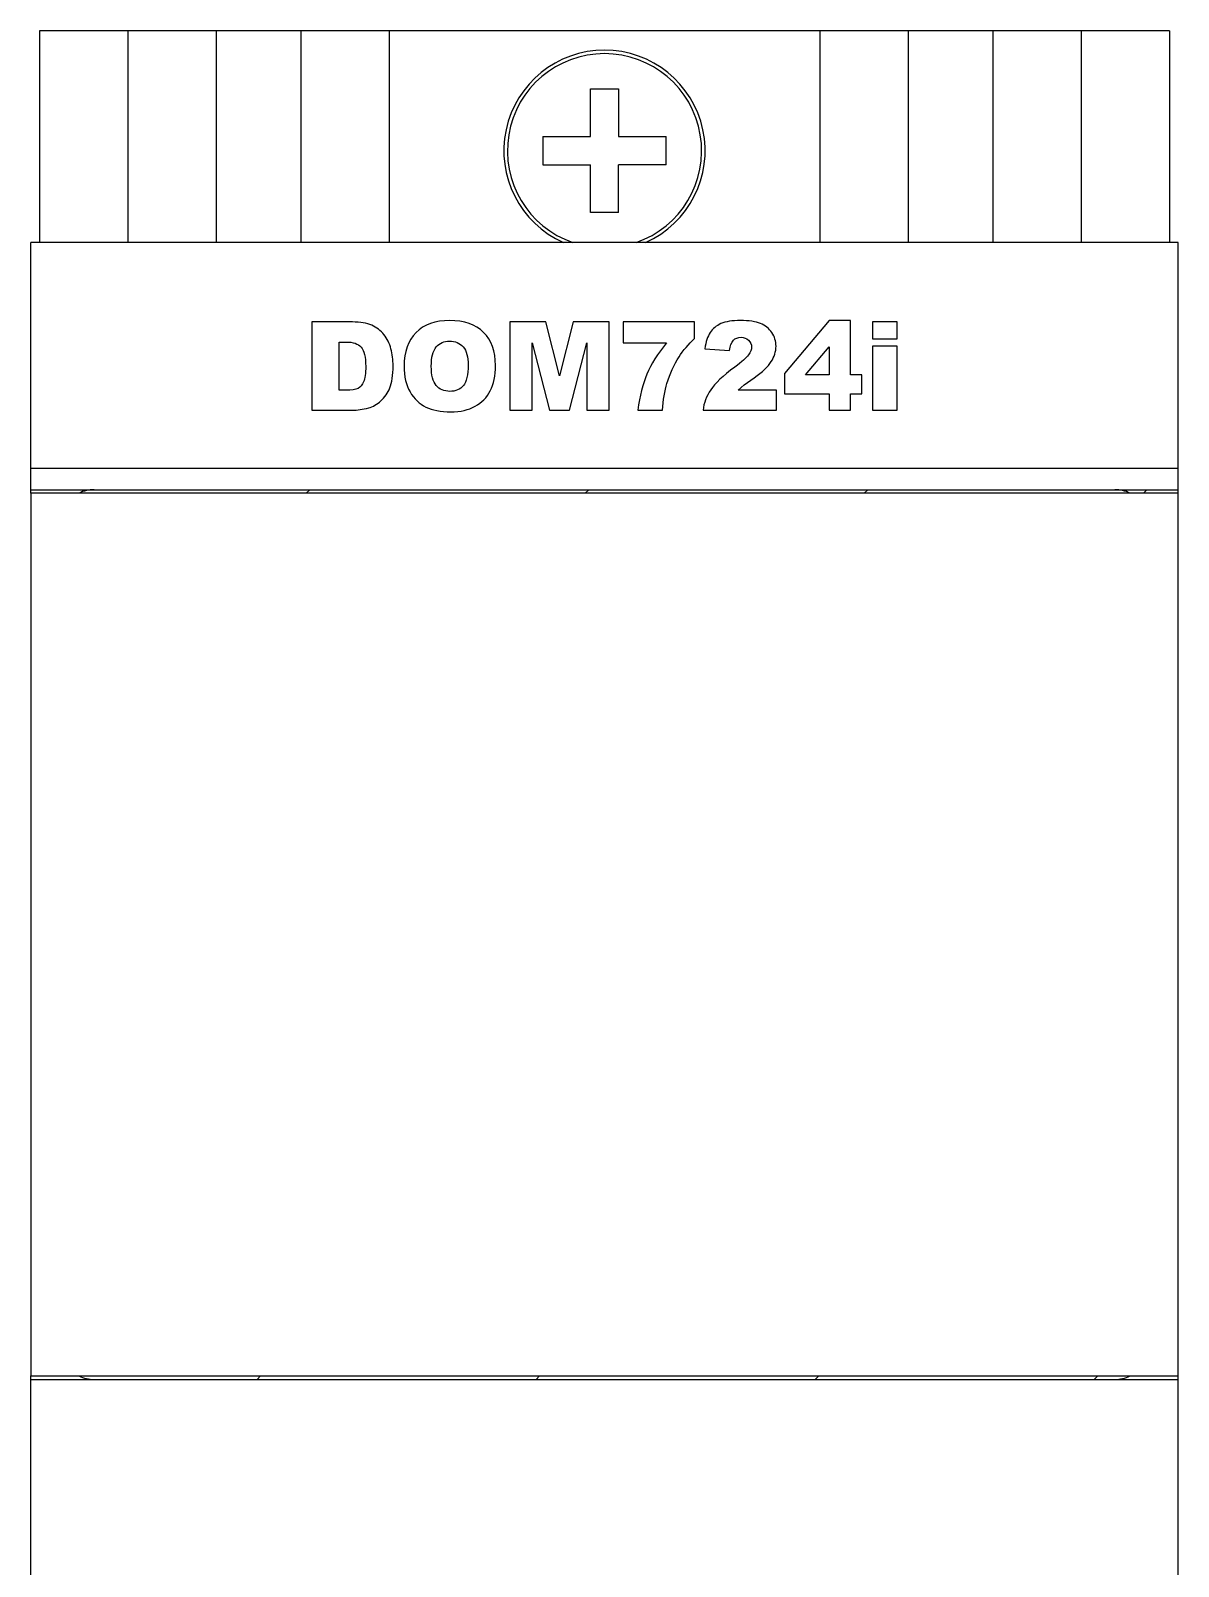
# Model space of a CAD drawing. Header units: millimetres. Extents: x 111 to 144, y 36 to 166.
# Drawn here: x 111 to 143.5, y 122.21 to 165.7 of the extents above; entities that cross this region are included whole.
import ezdxf

# ---------------------------------------------------------------- set-up
doc = ezdxf.new("R2010")
doc.units = ezdxf.units.MM
doc.header["$LTSCALE"] = 16.335
doc.layers.get('0').update_dxf_attribs({"linetype": 'CONTINUOUS'})

msp = doc.modelspace()

# ---------------------------------------------------------------- linework, layer by layer
at = {"linetype": 'Continuous'}
for p, q in [((111.251, 165.698), (111.251, 159.698)), ((143.251, 165.698), (111.251, 165.698)), ((113.751, 165.698), (113.751, 159.698)), ((116.251, 165.698), (116.251, 159.698)), ((118.651, 165.698), (118.651, 159.698)), ((121.151, 165.698), (121.151, 159.698)), ((133.351, 165.698), (133.351, 159.698)), ((135.851, 165.698), (135.851, 159.698)), ((138.251, 165.698), (138.251, 159.698)), ((140.751, 165.698), (140.751, 159.698)), ((143.251, 165.698), (143.251, 159.698)), ((126.851, 162.698), (126.851, 164.048)), ((126.851, 164.048), (127.651, 164.048)), ((127.651, 164.048), (127.651, 162.698)), ((125.501, 162.698), (125.501, 161.898)), ((125.501, 162.698), (126.851, 162.698)), ((127.651, 162.698), (129.001, 162.698)), ((129.001, 161.898), (129.001, 162.698)), ((125.501, 161.898), (126.851, 161.898)), ((126.851, 160.548), (126.851, 161.898)), ((127.651, 160.548), (127.651, 161.898)), ((129.001, 161.898), (127.651, 161.898)), ((127.651, 160.548), (126.851, 160.548)), ((111.001, 152.598), (111.001, 159.698)), ((143.501, 159.698), (111.001, 159.698)), ((143.501, 152.598), (143.501, 159.698)), ((118.964, 157.448), (118.964, 154.948)), ((120.111, 157.448), (118.964, 157.448)), ((124.571, 157.448), (124.571, 154.948)), ((125.586, 157.448), (124.571, 157.448)), ((125.978, 155.926), (125.586, 157.448)), ((126.367, 157.448), (125.978, 155.926)), ((127.383, 157.448), (126.367, 157.448)), ((127.383, 154.948), (127.383, 157.448)), ((127.775, 157.448), (127.775, 156.861)), ((129.803, 157.448), (127.775, 157.448)), ((129.803, 156.979), (129.803, 157.448)), ((133.616, 157.49), (132.351, 155.986)), ((134.221, 157.49), (133.616, 157.49)), ((134.221, 155.954), (134.221, 157.49)), ((134.844, 157.448), (134.844, 156.975)), ((135.538, 157.448), (134.844, 157.448)), ((135.538, 156.975), (135.538, 157.448)), ((119.736, 155.515), (119.736, 156.881)), ((119.736, 156.881), (119.929, 156.881)), ((125.204, 154.948), (125.204, 156.854)), ((125.204, 156.854), (125.69, 154.948)), ((126.263, 154.948), (126.75, 156.854)), ((126.75, 156.854), (126.75, 154.948)), ((127.775, 156.861), (129.01, 156.861)), ((130.093, 156.692), (130.788, 156.636)), ((132.946, 155.954), (133.616, 156.74)), ((133.616, 156.74), (133.616, 155.954)), ((134.844, 156.975), (135.538, 156.975)), ((134.844, 156.759), (134.844, 154.948)), ((135.538, 156.759), (134.844, 156.759)), ((135.538, 154.948), (135.538, 156.759)), ((131.207, 155.665), (131.487, 155.869)), ((132.351, 155.986), (132.351, 155.415)), ((133.616, 155.954), (132.946, 155.954)), ((134.535, 155.954), (134.221, 155.954)), ((134.535, 155.415), (134.535, 155.954)), ((119.926, 155.515), (119.736, 155.515)), ((131.041, 155.514), (131.207, 155.665)), ((132.125, 155.514), (131.041, 155.514)), ((132.125, 154.948), (132.125, 155.514)), ((132.351, 155.415), (133.616, 155.415)), ((133.616, 155.415), (133.616, 154.948)), ((134.221, 154.948), (134.221, 155.415)), ((134.221, 155.415), (134.535, 155.415)), ((118.964, 154.948), (120.111, 154.948)), ((124.571, 154.948), (125.204, 154.948)), ((125.69, 154.948), (126.263, 154.948)), ((126.75, 154.948), (127.383, 154.948)), ((128.196, 154.948), (128.889, 154.948)), ((130.042, 154.948), (132.125, 154.948)), ((133.616, 154.948), (134.221, 154.948)), ((134.844, 154.948), (135.538, 154.948)), ((143.501, 153.298), (111.001, 153.298)), ((111.001, 152.698), (143.501, 152.698)), ((118.803, 152.598), (118.903, 152.698)), ((126.706, 152.598), (126.806, 152.698)), ((134.609, 152.598), (134.709, 152.698)), ((142.511, 152.598), (142.611, 152.698)), ((111.001, 152.598), (111.001, 127.598)), ((143.501, 152.598), (111.001, 152.598)), ((143.501, 127.598), (143.501, 152.598)), ((111.001, 41.698), (111.001, 127.598)), ((111.001, 127.598), (143.501, 127.598)), ((111.001, 127.498), (143.501, 127.498)), ((117.411, 127.498), (117.511, 127.598)), ((125.314, 127.498), (125.414, 127.598)), ((133.217, 127.498), (133.317, 127.598)), ((141.119, 127.498), (141.219, 127.598)), ((143.501, 41.698), (143.501, 127.598))]:
    msp.add_line(p, q, dxfattribs=at)
for centre, radius, start, end in [((127.251, 162.298), 2.85, 294.1365, 245.8635), ((127.251, 162.298), 2.75, 288.9617, 251.0383), ((112.801, 151.698), 1, 90, 115.6867), ((141.701, 151.698), 1, 64.3133, 90), ((112.801, 128.498), 1, 244.3133, 270), ((141.701, 128.498), 1, 270, 295.6867)]:
    msp.add_arc(centre, radius, start, end, dxfattribs=at)
for points in [[(120.659, 157.355), (120.519, 157.417), (120.337, 157.448), (120.111, 157.448)], [(122.864, 157.49), (122.458, 157.49), (122.141, 157.376), (121.914, 157.149)], [(123.826, 157.154), (123.601, 157.378), (123.28, 157.49), (122.864, 157.49)], [(131.101, 157.49), (130.865, 157.49), (130.683, 157.459), (130.55, 157.401)], [(131.67, 157.406), (131.534, 157.461), (131.344, 157.49), (131.101, 157.49)], [(121.004, 157.09), (120.913, 157.205), (120.799, 157.294), (120.659, 157.355)], [(121.203, 156.69), (121.162, 156.842), (121.095, 156.975), (121.004, 157.09)], [(121.914, 157.149), (121.685, 156.921), (121.573, 156.603), (121.573, 156.196)], [(124.163, 156.216), (124.163, 156.619), (124.051, 156.931), (123.826, 157.154)], [(130.242, 157.15), (130.169, 157.04), (130.12, 156.886), (130.093, 156.692)], [(130.55, 157.401), (130.417, 157.344), (130.314, 157.258), (130.242, 157.15)], [(130.901, 156.93), (130.957, 156.985), (131.031, 157.014), (131.119, 157.014)], [(131.119, 157.014), (131.205, 157.014), (131.274, 156.987), (131.331, 156.933)], [(131.991, 157.149), (131.912, 157.265), (131.807, 157.35), (131.67, 157.406)], [(132.108, 156.762), (132.108, 156.905), (132.069, 157.033), (131.991, 157.149)], [(119.929, 156.881), (120.128, 156.881), (120.272, 156.832), (120.358, 156.734)], [(120.358, 156.734), (120.444, 156.636), (120.488, 156.455), (120.488, 156.191)], [(121.264, 156.206), (121.264, 156.377), (121.244, 156.537), (121.203, 156.69)], [(122.345, 156.192), (122.345, 156.447), (122.391, 156.629), (122.487, 156.74)], [(122.487, 156.74), (122.581, 156.849), (122.705, 156.905), (122.862, 156.905)], [(122.862, 156.905), (123.024, 156.905), (123.152, 156.851), (123.248, 156.742)], [(123.248, 156.742), (123.343, 156.632), (123.391, 156.462), (123.391, 156.227)], [(129.01, 156.861), (128.756, 156.545), (128.57, 156.25), (128.453, 155.974)], [(129.361, 156.462), (129.479, 156.646), (129.625, 156.818), (129.803, 156.979)], [(130.788, 156.636), (130.807, 156.776), (130.845, 156.875), (130.901, 156.93)], [(131.416, 156.738), (131.416, 156.667), (131.387, 156.593), (131.33, 156.515)], [(131.331, 156.933), (131.387, 156.878), (131.416, 156.813), (131.416, 156.738)], [(131.974, 156.325), (132.062, 156.464), (132.108, 156.609), (132.108, 156.762)], [(120.488, 156.191), (120.488, 155.989), (120.468, 155.845), (120.43, 155.756)], [(121.172, 155.584), (121.234, 155.73), (121.264, 155.938), (121.264, 156.206)], [(121.573, 156.196), (121.573, 155.903), (121.629, 155.66), (121.745, 155.466)], [(122.485, 155.648), (122.391, 155.758), (122.345, 155.94), (122.345, 156.192)], [(123.391, 156.227), (123.391, 155.947), (123.345, 155.752), (123.254, 155.645)], [(124.015, 155.497), (124.114, 155.684), (124.163, 155.923), (124.163, 156.216)], [(129.02, 155.71), (129.104, 155.986), (129.218, 156.237), (129.361, 156.462)], [(130.94, 156.17), (130.606, 155.923), (130.379, 155.708), (130.258, 155.527)], [(131.33, 156.515), (131.273, 156.436), (131.143, 156.32), (130.94, 156.17)], [(131.487, 155.869), (131.723, 156.034), (131.885, 156.186), (131.974, 156.325)], [(120.43, 155.756), (120.391, 155.667), (120.338, 155.604), (120.27, 155.568)], [(128.453, 155.974), (128.336, 155.698), (128.251, 155.355), (128.196, 154.948)], [(128.889, 154.948), (128.911, 155.241), (128.955, 155.495), (129.02, 155.71)], [(120.27, 155.568), (120.202, 155.532), (120.086, 155.515), (119.926, 155.515)], [(120.919, 155.214), (121.027, 155.312), (121.111, 155.437), (121.172, 155.584)], [(121.745, 155.466), (121.859, 155.272), (122.009, 155.128), (122.193, 155.039)], [(122.869, 155.483), (122.707, 155.483), (122.579, 155.538), (122.485, 155.648)], [(123.254, 155.645), (123.162, 155.536), (123.034, 155.483), (122.869, 155.483)], [(123.589, 155.06), (123.774, 155.164), (123.916, 155.309), (124.015, 155.497)], [(130.258, 155.527), (130.137, 155.347), (130.065, 155.152), (130.042, 154.948)], [(120.111, 154.948), (120.248, 154.948), (120.401, 154.97), (120.572, 155.015)], [(120.572, 155.015), (120.695, 155.048), (120.811, 155.115), (120.919, 155.214)], [(122.193, 155.039), (122.378, 154.949), (122.611, 154.905), (122.895, 154.905)], [(122.895, 154.905), (123.171, 154.905), (123.403, 154.956), (123.589, 155.06)]]:
    msp.add_open_spline(points, degree=3, dxfattribs=at)

doc.saveas('drawing.dxf')
